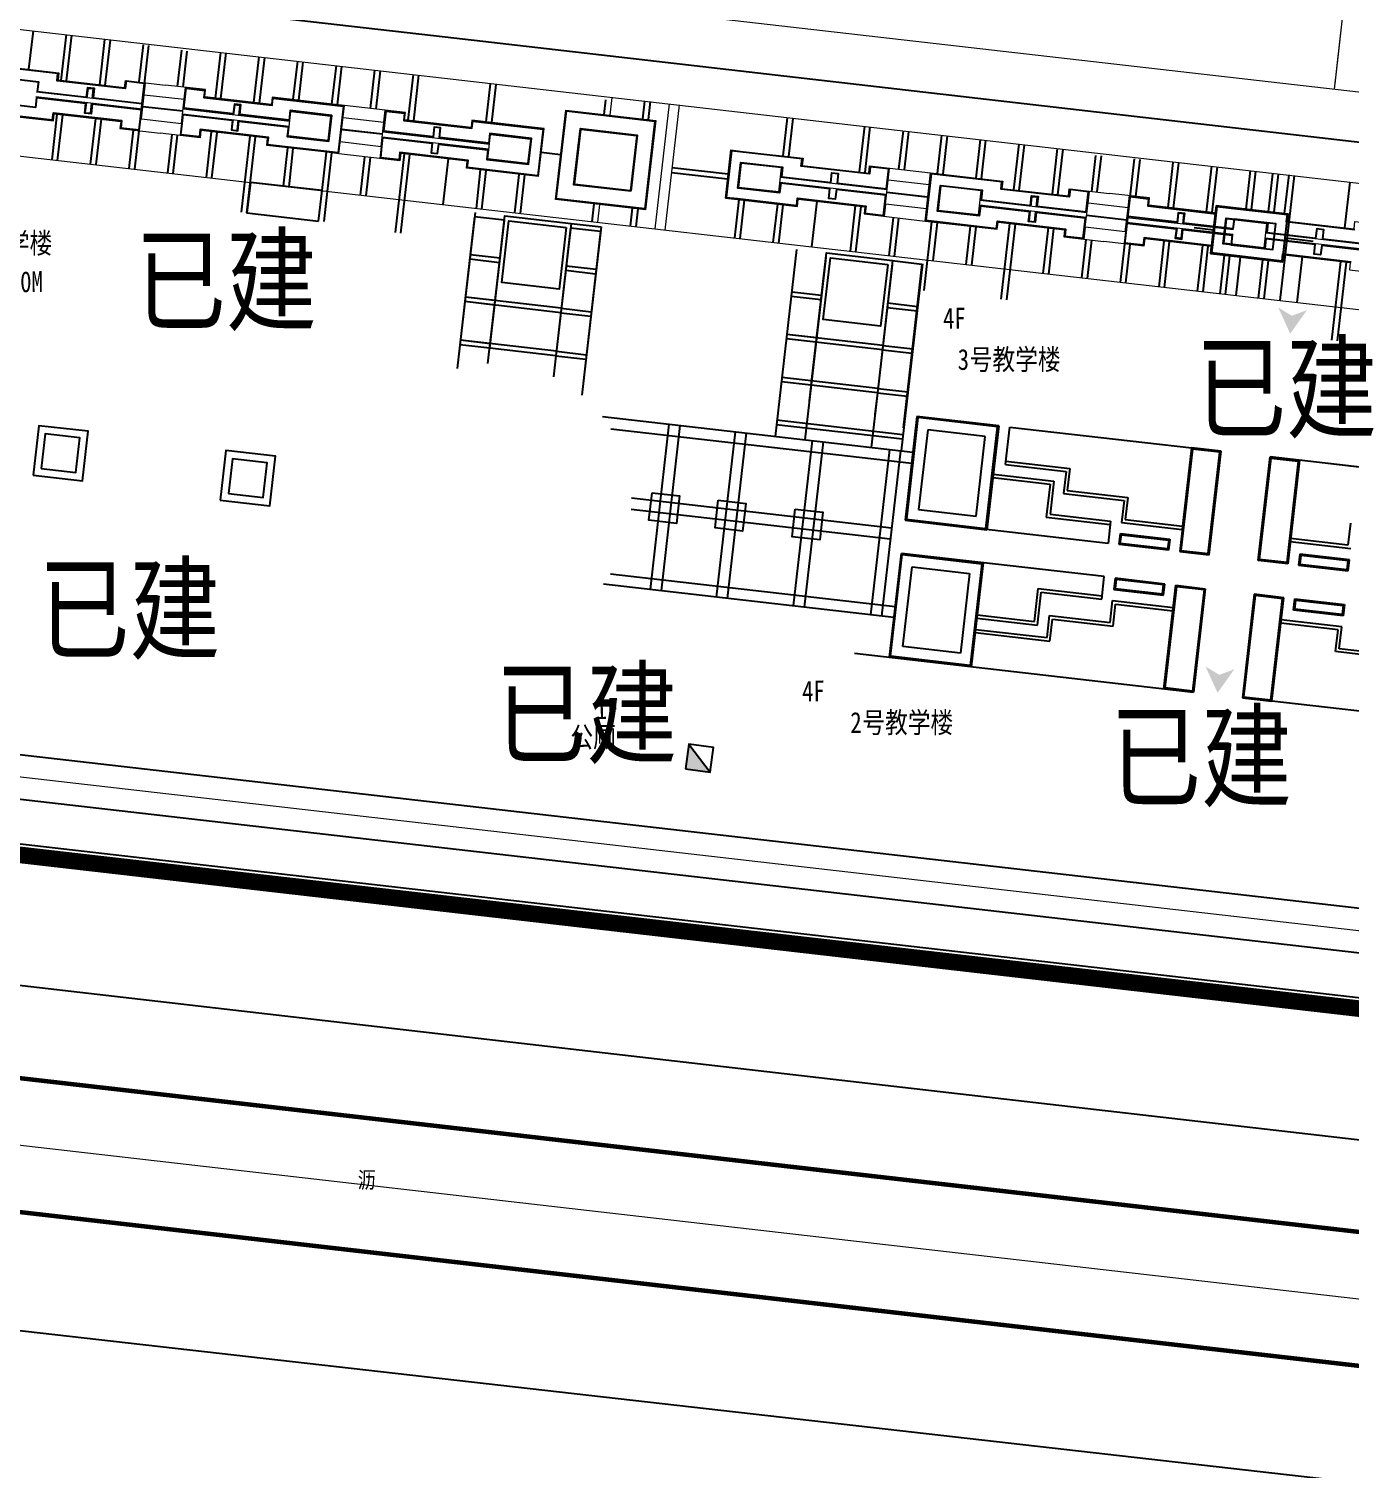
# Model space of a CAD drawing. Extents: x 34159 to 76259, y 14444 to 30378.
# Drawn here: x 35154.5 to 35273.6, y 14933.2 to 15063.1 of the extents above; entities that cross this region are included whole.
import ezdxf
from ezdxf.enums import TextEntityAlignment as Align

# ---------------------------------------------------------------- set-up
doc = ezdxf.new("R2010")
doc.units = 0
doc.header["$LTSCALE"] = 1000
doc.header["$MEASUREMENT"] = 0
for name, pattern in [('ACAD_ISO05W100', [34, 24, -3, 0.5, -3, 0.5, -3]), ('DASHDOT2', [0.5, 0.25, -0.125, 0, -0.125]), ('DIVIDE', [1.25, 0.5, -0.25, 0, -0.25, 0, -0.25]), ('X5', [3, 2, -1])]:
    doc.linetypes.add(name, pattern=pattern)
for name, color, linetype in [('2222', 7, 'Continuous'), ('DLSS', 8, 'Continuous'), ('LVTRY', 193, 'Continuous'), ('PUB_DIM', 3, 'Continuous'), ('PUB_TEXT', 7, 'Continuous'), ('qj-铺地', 35, 'Continuous'), ('小品', 1, 'Continuous'), ('水', 165, 'Continuous'), ('用地红线', 1, 'DIVIDE'), ('看线', 92, 'Continuous'), ('绿化', 3, 'Continuous'), ('车行道', 5, 'Continuous'), ('道路', 8, 'Continuous'), ('铺地', 25, 'Continuous')]:
    doc.layers.add(name, color=color, linetype=linetype)
for name, color, linetype, lineweight in [('pudi', 7, 'Continuous', 9), ('景观', 4, 'Continuous', 13), ('道路红线', 1, 'Continuous', 0)]:
    doc.layers.add(name, color=color, linetype=linetype, lineweight=lineweight)
doc.styles.add('HT', font='simhei.ttf', dxfattribs={"width": 0.8})
doc.styles.add('HZ', font='', dxfattribs={"width": 0.8})
doc.styles.get('HZ').set_extended_font_data('SimSun')

msp = doc.modelspace()

# ---------------------------------------------------------------- hatches: boundary and pattern name
at = {"layer": 'PUB_DIM'}
for points in [[(35268.35, 15037.23), (35267.12, 15037.97), (35268.2, 15035.61), (35269.7, 15037.73)], [(35261.81, 15004.86), (35260.57, 15005.6), (35261.65, 15003.24), (35263.16, 15005.36)]]:
    msp.add_hatch(color=256, dxfattribs=at).paths.add_polyline_path(points)
at = {"layer": '看线'}
msp.add_hatch(color=256, dxfattribs=at).paths.add_polyline_path([(35213.67, 14996.39), (35215.9, 14996.09), (35213.97, 14998.62)])

# ---------------------------------------------------------------- linework, layer by layer
at = {"layer": '2222', "color": 6, "ltscale": 10}
for p, q in [((35194.7, 15046.54), (35193.09, 15032.48)), ((35194.66, 15046.15), (35193.09, 15032.48)), ((35194.66, 15046.15), (35193.09, 15032.48)), ((35197.35, 15045.84), (35194.66, 15046.15)), ((35197.35, 15045.84), (35194.66, 15046.15)), ((35197.35, 15045.84), (35194.66, 15046.15)), ((35195.87, 15032.92), (35197.35, 15045.84)), ((35195.87, 15032.92), (35197.35, 15045.84)), ((35203.32, 15045.15), (35206.01, 15044.84)), ((35206.06, 15045.24), (35204.32, 15030.08)), ((35206.01, 15044.84), (35204.32, 15030.08)), ((35206.01, 15044.84), (35204.32, 15030.08)), ((35196.92, 15042.01), (35194.22, 15042.32)), ((35196.92, 15042.01), (35194.22, 15042.32)), ((35196.92, 15042.01), (35194.22, 15042.32)), ((35196.96, 15042.41), (35194.27, 15042.72)), ((35196.96, 15042.41), (35194.27, 15042.72)), ((35196.96, 15042.41), (35194.27, 15042.72)), ((35223.7, 15043.2), (35221.76, 15026.35)), ((35224.46, 15026.05), (35226.35, 15042.49)), ((35224.86, 15029.57), (35226.35, 15042.49)), ((35232.31, 15042.2), (35235, 15041.89)), ((35202.88, 15041.33), (35205.57, 15041.02)), ((35202.88, 15041.33), (35205.57, 15041.02)), ((35202.88, 15041.33), (35205.57, 15041.02)), ((35202.92, 15041.73), (35205.62, 15041.42)), ((35202.92, 15041.73), (35205.62, 15041.42)), ((35202.92, 15041.73), (35205.62, 15041.42)), ((35235.05, 15041.9), (35233.11, 15025.05)), ((35235, 15041.89), (35233.31, 15027.13)), ((35235, 15041.89), (35233.31, 15027.13)), ((35196.48, 15038.19), (35193.78, 15038.5)), ((35196.48, 15038.19), (35193.78, 15038.5)), ((35202.44, 15037.5), (35193.78, 15038.5)), ((35196.52, 15038.59), (35193.83, 15038.9)), ((35196.52, 15038.59), (35193.83, 15038.9)), ((35202.48, 15037.9), (35193.83, 15038.9)), ((35225.91, 15038.67), (35223.21, 15038.98)), ((35225.91, 15038.67), (35223.21, 15038.98)), ((35225.91, 15038.67), (35223.21, 15038.98)), ((35225.95, 15039.06), (35223.26, 15039.37)), ((35225.95, 15039.06), (35223.26, 15039.37)), ((35225.95, 15039.06), (35223.26, 15039.37)), ((35231.91, 15038.38), (35234.61, 15038.07)), ((35231.91, 15038.38), (35234.61, 15038.07)), ((35231.91, 15038.38), (35234.61, 15038.07)), ((35202.44, 15037.5), (35205.13, 15037.19)), ((35202.44, 15037.5), (35205.13, 15037.19)), ((35202.44, 15037.5), (35205.13, 15037.19)), ((35202.48, 15037.9), (35205.18, 15037.59)), ((35202.48, 15037.9), (35205.18, 15037.59)), ((35202.48, 15037.9), (35205.18, 15037.59)), ((35231.87, 15037.98), (35234.56, 15037.67)), ((35231.87, 15037.98), (35234.56, 15037.67)), ((35231.87, 15037.98), (35234.56, 15037.67)), ((35225.51, 15035.24), (35222.82, 15035.55)), ((35225.51, 15035.24), (35222.82, 15035.55)), ((35231.47, 15034.56), (35222.82, 15035.55)), ((35196.03, 15034.31), (35193.34, 15034.62)), ((35196.03, 15034.31), (35193.34, 15034.62)), ((35196.03, 15034.31), (35193.34, 15034.62)), ((35196.08, 15034.71), (35193.38, 15035.02)), ((35196.08, 15034.71), (35193.38, 15035.02)), ((35202.04, 15034.03), (35193.38, 15035.02)), ((35225.47, 15034.84), (35222.77, 15035.15)), ((35225.47, 15034.84), (35222.77, 15035.15)), ((35231.43, 15034.16), (35222.77, 15035.15)), ((35231.47, 15034.56), (35234.17, 15034.25)), ((35201.99, 15033.63), (35201.77, 15031.71)), ((35201.99, 15033.63), (35201.77, 15031.71)), ((35201.99, 15033.63), (35204.69, 15033.32)), ((35201.99, 15033.63), (35204.69, 15033.32)), ((35201.99, 15033.63), (35204.69, 15033.32)), ((35202.04, 15034.03), (35204.73, 15033.72)), ((35202.04, 15034.03), (35204.73, 15033.72)), ((35202.04, 15034.03), (35204.73, 15033.72)), ((35231.43, 15034.16), (35234.12, 15033.85)), ((35231.03, 15030.68), (35222.37, 15031.67)), ((35225.02, 15030.97), (35222.33, 15031.28)), ((35231.03, 15030.68), (35233.72, 15030.37)), ((35231.03, 15030.68), (35233.72, 15030.37)), ((35231.03, 15030.68), (35233.72, 15030.37)), ((35230.98, 15030.28), (35230.42, 15025.36)), ((35230.98, 15030.28), (35230.76, 15028.36)), ((35230.98, 15030.28), (35233.68, 15029.97)), ((35230.98, 15030.28), (35233.68, 15029.97)), ((35230.98, 15030.28), (35233.68, 15029.97)), ((35233.28, 15026.5), (35221.88, 15027.81)), ((35233.23, 15026.1), (35221.84, 15027.41))]:
    msp.add_line(p, q, dxfattribs=at)
at = {"layer": '2222', "color": 4, "ltscale": 10}
for p, q in [((35203.32, 15045.15), (35206.01, 15044.84)), ((35203.32, 15045.15), (35206.01, 15044.84)), ((35232.31, 15042.2), (35235, 15041.89)), ((35232.31, 15042.2), (35235, 15041.89))]:
    msp.add_line(p, q, dxfattribs=at)
at = {"layer": '2222'}
msp.add_line((35203.36, 15045.55), (35206.06, 15045.24), dxfattribs=at)
at = {"layer": '2222', "color": 6, "ltscale": 10}
for points in [[(35203.36, 15045.55), (35201.99, 15033.63), (35196.03, 15034.31), (35197.4, 15046.24)], [(35232.35, 15042.2), (35230.98, 15030.28), (35225.02, 15030.97), (35226.39, 15042.89)]]:
    msp.add_lwpolyline(points, close=True, dxfattribs=at)
for points in [[(35203.32, 15045.15), (35201.99, 15033.63), (35196.03, 15034.31), (35197.35, 15045.84)], [(35232.31, 15041.81), (35230.98, 15030.28), (35225.02, 15030.97), (35226.35, 15042.49)]]:
    msp.add_lwpolyline(points, dxfattribs=at)
at = {"layer": '2222', "color": 42, "ltscale": 10}
for points in [[(35202.92, 15045.2), (35202.28, 15039.64), (35197.11, 15040.23), (35197.75, 15045.79)], [(35231.91, 15041.85), (35231.27, 15036.29), (35226.1, 15036.88), (35226.74, 15042.45)]]:
    msp.add_lwpolyline(points, close=True, dxfattribs=at)
at = {"layer": '2222', "flags": 128}
for points in [[(35210.67, 15021.28), (35213.15, 15020.99), (35212.86, 15018.51), (35210.38, 15018.79)], [(35216.63, 15020.59), (35219.11, 15020.31), (35218.83, 15017.82), (35216.34, 15018.11)], [(35223.58, 15019.79), (35226.07, 15019.51), (35225.78, 15017.03), (35223.3, 15017.31)]]:
    msp.add_lwpolyline(points, close=True, dxfattribs=at)
at = {"layer": 'DLSS', "color": 8, "linetype": 'Continuous', "const_width": 0.4, "flags": 128}
for points in [[(34731.67, 15004.88), (35231.67, 14947.47)], [(35109.25, 14973.6), (35231.67, 14959.54)], [(35231.67, 14959.54), (35378.81, 14942.65)], [(35231.67, 14947.47), (35378.81, 14930.57)]]:
    msp.add_lwpolyline(points, dxfattribs=at)
at = {"layer": 'DLSS', "linetype": 'Continuous', "const_width": 0.4, "flags": 128}
for points in [[(34731.67, 15004.88), (35231.67, 14947.47)], [(35109.25, 14973.6), (35231.67, 14959.54)], [(35231.67, 14959.54), (35378.81, 14942.65)], [(35231.67, 14947.47), (35378.81, 14930.57)], [(35231.67, 14947.47), (35378.81, 14930.57)]]:
    msp.add_lwpolyline(points, dxfattribs=at)
at = {"layer": 'DLSS', "color": 8, "linetype": 'X5', "flags": 128}
for points in [[(35231.67, 14967.84), (35132.74, 14979.27)], [(35333.82, 14956.05), (35231.67, 14967.84)], [(35065.08, 14955.82), (35231.67, 14936.88)], [(35231.67, 14936.88), (35378.81, 14920.16)]]:
    msp.add_lwpolyline(points, dxfattribs=at)
at = {"layer": 'LVTRY'}
for p, q in [((35242.54, 15023.82), (35248, 15023.2)), ((35242.57, 15024.12), (35248.33, 15023.46)), ((35241.39, 15022.65), (35246.56, 15022.05)), ((35241.43, 15022.95), (35246.89, 15022.32)), ((35248, 15023.2), (35247.77, 15021.21)), ((35248.33, 15023.46), (35248.1, 15021.47)), ((35246.56, 15022.05), (35246.21, 15019.07)), ((35246.89, 15022.32), (35246.55, 15019.34)), ((35247.77, 15021.21), (35253.23, 15020.58)), ((35248.1, 15021.47), (35253.56, 15020.85)), ((35253.23, 15020.58), (35253, 15018.6)), ((35253.56, 15020.85), (35253.33, 15018.86)), ((35246.21, 15019.07), (35251.97, 15018.41)), ((35246.55, 15019.34), (35252.01, 15018.71)), ((35253.33, 15018.86), (35258.5, 15018.27)), ((35253, 15018.6), (35258.46, 15017.97)), ((35258.5, 15018.27), (35258.46, 15017.97)), ((35273.62, 15018.54), (35273.39, 15016.56)), ((35268.23, 15017.15), (35268.2, 15016.85)), ((35273.66, 15016.23), (35268.2, 15016.85)), ((35273.39, 15016.56), (35268.23, 15017.15)), ((35245.13, 15009.66), (35245.48, 15012.64)), ((35245.4, 15009.33), (35245.74, 15012.31)), ((35245.48, 15012.64), (35251.24, 15011.98)), ((35245.74, 15012.31), (35251.2, 15011.68)), ((35251.97, 15009.58), (35252.19, 15011.57)), ((35252.19, 15011.57), (35257.66, 15010.94)), ((35252.23, 15009.25), (35252.46, 15011.24)), ((35252.46, 15011.24), (35257.62, 15010.64)), ((35257.62, 15010.64), (35257.66, 15010.94)), ((35239.94, 15009.96), (35245.4, 15009.33)), ((35239.97, 15010.26), (35245.13, 15009.66)), ((35246.28, 15008.22), (35246.5, 15010.21)), ((35246.5, 15010.21), (35251.97, 15009.58)), ((35246.54, 15007.89), (35246.77, 15009.88)), ((35246.77, 15009.88), (35252.23, 15009.25)), ((35267.36, 15009.53), (35267.39, 15009.83)), ((35272.52, 15008.93), (35267.36, 15009.53)), ((35272.85, 15009.2), (35267.39, 15009.83)), ((35239.79, 15008.67), (35246.54, 15007.89)), ((35239.82, 15008.96), (35246.28, 15008.22)), ((35272.29, 15006.95), (35272.52, 15008.93)), ((35272.62, 15007.21), (35272.85, 15009.2)), ((35277.75, 15006.32), (35272.29, 15006.95)), ((35278.09, 15006.58), (35272.62, 15007.21))]:
    msp.add_line(p, q, dxfattribs=at)
at = {"layer": 'pudi'}
for p, q in [((35242.92, 15027.2), (35242.57, 15024.12)), ((35259.31, 15025.31), (35242.92, 15027.2)), ((35258.5, 15018.27), (35259.31, 15025.31)), ((35242.57, 15024.12), (35248.33, 15023.46)), ((35268.23, 15017.15), (35269.04, 15024.2)), ((35269.04, 15024.2), (35285.42, 15022.32)), ((35248.33, 15023.46), (35248.1, 15021.47)), ((35248.1, 15021.47), (35253.56, 15020.85)), ((35253.56, 15020.85), (35253.33, 15018.86)), ((35253.33, 15018.86), (35258.5, 15018.27)), ((35273.62, 15018.54), (35273.39, 15016.56)), ((35273.39, 15016.56), (35268.23, 15017.15)), ((35252.46, 15011.24), (35252.23, 15009.25)), ((35257.62, 15010.64), (35252.46, 15011.24)), ((35246.77, 15009.88), (35246.54, 15007.89)), ((35252.23, 15009.25), (35246.77, 15009.88)), ((35256.81, 15003.6), (35257.62, 15010.64)), ((35266.55, 15002.48), (35267.36, 15009.53)), ((35267.36, 15009.53), (35272.52, 15008.93)), ((35239.79, 15008.67), (35239.43, 15005.59)), ((35246.54, 15007.89), (35239.79, 15008.67)), ((35272.52, 15008.93), (35272.29, 15006.95)), ((35272.29, 15006.95), (35277.75, 15006.32)), ((35239.43, 15005.59), (35256.81, 15003.6)), ((35283.93, 15000.49), (35266.55, 15002.48))]:
    msp.add_line(p, q, dxfattribs=at)
at = {"layer": 'qj-铺地'}
for p, q in [((35234.55, 15028.16), (35233.48, 15018.79)), ((35241.93, 15027.31), (35234.55, 15028.16)), ((35240.85, 15017.94), (35241.93, 15027.31)), ((35242.54, 15023.82), (35242.92, 15027.2)), ((35242.92, 15027.2), (35261.96, 15025.01)), ((35259.31, 15025.31), (35258.24, 15015.98)), ((35261.96, 15025.01), (35259.31, 15025.31)), ((35260.89, 15015.68), (35261.96, 15025.01)), ((35265.31, 15015.17), (35266.38, 15024.5)), ((35266.38, 15024.5), (35269.04, 15024.2)), ((35285.42, 15022.32), (35266.38, 15024.5)), ((35269.04, 15024.2), (35267.97, 15014.87)), ((35251.78, 15016.69), (35233.48, 15018.79)), ((35233.48, 15018.79), (35240.85, 15017.94)), ((35252.01, 15018.71), (35251.78, 15016.69)), ((35252.77, 15016.61), (35252.89, 15017.6)), ((35252.89, 15017.6), (35257.36, 15017.09)), ((35257.24, 15016.1), (35252.77, 15016.61)), ((35257.36, 15017.09), (35257.24, 15016.1)), ((35232.06, 15006.44), (35233.14, 15015.81)), ((35251.43, 15013.71), (35233.14, 15015.81)), ((35233.14, 15015.81), (35240.51, 15014.96)), ((35240.51, 15014.96), (35239.43, 15005.59)), ((35258.24, 15015.98), (35260.89, 15015.68)), ((35267.97, 15014.87), (35265.31, 15015.17)), ((35269.08, 15015.74), (35268.96, 15014.75)), ((35268.96, 15014.75), (35273.43, 15014.24)), ((35273.54, 15015.23), (35269.08, 15015.74)), ((35273.43, 15014.24), (35273.54, 15015.23)), ((35251.2, 15011.68), (35251.43, 15013.71)), ((35252.42, 15013.56), (35252.31, 15012.56)), ((35256.89, 15013.04), (35252.42, 15013.56)), ((35252.31, 15012.56), (35256.78, 15012.05)), ((35256.78, 15012.05), (35256.89, 15013.04)), ((35256.81, 15003.6), (35257.88, 15012.93)), ((35257.88, 15012.93), (35260.54, 15012.62)), ((35260.54, 15012.62), (35259.47, 15003.29)), ((35264.96, 15012.12), (35263.89, 15002.78)), ((35267.62, 15011.81), (35264.96, 15012.12)), ((35266.55, 15002.48), (35267.62, 15011.81)), ((35268.5, 15010.7), (35268.61, 15011.7)), ((35268.61, 15011.7), (35273.08, 15011.19)), ((35273.08, 15011.19), (35272.97, 15010.19)), ((35272.97, 15010.19), (35268.5, 15010.7)), ((35228.92, 15006.8), (35259.47, 15003.29)), ((35239.43, 15005.59), (35232.06, 15006.44)), ((35259.47, 15003.29), (35256.81, 15003.6)), ((35263.89, 15002.78), (35266.55, 15002.48)), ((35294.44, 14999.28), (35263.89, 15002.78))]:
    msp.add_line(p, q, dxfattribs=at)
at = {"layer": '小品'}
for points in [[(35154.85, 15022.85), (35159.32, 15022.34), (35159.83, 15026.81), (35155.36, 15027.32)], [(35155.59, 15023.45), (35158.72, 15023.09), (35159.08, 15026.22), (35155.95, 15026.57)], [(35171.72, 15020.61), (35176.2, 15020.1), (35176.71, 15024.57), (35172.24, 15025.08)], [(35172.47, 15021.2), (35175.6, 15020.84), (35175.96, 15023.97), (35172.83, 15024.33)]]:
    msp.add_lwpolyline(points, close=True, dxfattribs=at)
at = {"layer": '景观'}
for p, q in [((35126.68, 15066.15), (35395.2, 15035.32)), ((35159.74, 15056.86), (35159.84, 15057.73)), ((35159.84, 15057.73), (35160.27, 15057.68)), ((35160.17, 15056.82), (35160.27, 15057.68)), ((35164.87, 15057.16), (35164.99, 15058.24)), ((35168.48, 15056.74), (35168.61, 15057.82)), ((35164.72, 15055.85), (35155.1, 15056.96)), ((35164.77, 15056.29), (35155.15, 15057.39)), ((35159.59, 15055.56), (35159.69, 15056.43)), ((35160.03, 15055.51), (35160.12, 15056.38)), ((35164.62, 15054.99), (35164.87, 15057.16)), ((35164.62, 15054.99), (35164.87, 15057.16)), ((35164.87, 15057.16), (35168.48, 15056.74)), ((35168.23, 15054.57), (35168.48, 15056.74)), ((35207.04, 15056.92), (35206.85, 15055.31)), ((35212.21, 15056.33), (35210.92, 15045.06)), ((35124.54, 15054.98), (35401.15, 15023.22)), ((35159.59, 15055.56), (35160.03, 15055.51)), ((35164.62, 15054.99), (35168.23, 15054.57)), ((35168.33, 15055.44), (35177.95, 15054.33)), ((35168.38, 15055.87), (35178, 15054.77)), ((35172.97, 15055.35), (35173.07, 15056.21)), ((35173.51, 15056.16), (35173.07, 15056.21)), ((35173.41, 15055.3), (35173.51, 15056.16)), ((35177.86, 15053.46), (35178.1, 15055.63)), ((35178.1, 15055.64), (35181.71, 15055.22)), ((35181.46, 15053.05), (35181.71, 15055.22)), ((35182.42, 15051.84), (35182.92, 15056.18)), ((35182.8, 15055.1), (35186.49, 15054.67)), ((35186.49, 15054.67), (35186.61, 15055.76)), ((35213.11, 15056.23), (35211.81, 15044.96)), ((35168.23, 15054.57), (35168.11, 15053.49)), ((35172.82, 15054.04), (35172.92, 15054.91)), ((35173.26, 15053.99), (35173.36, 15054.86)), ((35186.24, 15052.5), (35186.49, 15054.67)), ((35186.39, 15053.8), (35196.01, 15052.7)), ((35200.43, 15049.77), (35200.93, 15054.11)), ((35177.85, 15053.47), (35181.46, 15053.05)), ((35182.55, 15052.93), (35186.24, 15052.5)), ((35186.24, 15052.5), (35186.11, 15051.42)), ((35186.34, 15053.37), (35195.96, 15052.27)), ((35195.86, 15051.39), (35196.11, 15053.56)), ((35196.1, 15053.57), (35199.72, 15053.15)), ((35199.47, 15050.98), (35199.72, 15053.15)), ((35195.86, 15051.4), (35199.47, 15050.98)), ((35217.27, 15047.84), (35217.77, 15052.18)), ((35218.48, 15048.8), (35218.73, 15050.97)), ((35222.34, 15050.56), (35218.73, 15050.97)), ((35222.09, 15048.38), (35222.34, 15050.55)), ((35231.96, 15049.45), (35232.08, 15050.54)), ((35235.28, 15045.77), (35235.78, 15050.11)), ((35222.09, 15048.39), (35218.48, 15048.8)), ((35231.81, 15048.15), (35222.19, 15049.25)), ((35231.86, 15048.58), (35222.24, 15049.69)), ((35231.71, 15047.28), (35231.96, 15049.45)), ((35235.65, 15049.03), (35231.96, 15049.45)), ((35236.49, 15046.73), (35236.74, 15048.9)), ((35240.35, 15048.49), (35236.74, 15048.9)), ((35240.09, 15046.32), (35240.34, 15048.49)), ((35249.97, 15047.39), (35250.09, 15048.47)), ((35205.93, 15047.27), (35205.74, 15045.66)), ((35231.71, 15047.28), (35231.59, 15046.2)), ((35235.4, 15046.86), (35231.71, 15047.28)), ((35249.82, 15046.08), (35240.2, 15047.19)), ((35249.87, 15046.52), (35240.25, 15047.62)), ((35244.84, 15047.09), (35244.94, 15047.96)), ((35244.94, 15047.96), (35245.38, 15047.91)), ((35245.28, 15047.04), (35245.38, 15047.91)), ((35249.72, 15045.22), (35249.97, 15047.39)), ((35253.58, 15046.97), (35249.97, 15047.39)), ((35253.58, 15046.97), (35253.71, 15048.06)), ((35240.1, 15046.32), (35236.49, 15046.73)), ((35244.69, 15045.79), (35244.79, 15046.66)), ((35245.13, 15045.74), (35245.23, 15046.61)), ((35253.33, 15044.8), (35253.58, 15046.97)), ((35253.33, 15044.8), (35253.58, 15046.97)), ((35253.48, 15046.1), (35263.1, 15045)), ((35258.07, 15045.58), (35258.17, 15046.44)), ((35258.61, 15046.39), (35258.17, 15046.44)), ((35258.51, 15045.53), (35258.61, 15046.39)), ((35261.02, 15042.82), (35261.52, 15047.16)), ((35262.23, 15043.78), (35262.48, 15045.95)), ((35266.1, 15045.53), (35262.48, 15045.95)), ((35267.53, 15042.07), (35268.02, 15046.41)), ((35249.72, 15045.22), (35249.59, 15044.13)), ((35253.33, 15044.8), (35249.72, 15045.22)), ((35253.43, 15045.67), (35263.05, 15044.57)), ((35257.93, 15044.27), (35258.03, 15045.14)), ((35258.36, 15044.23), (35258.46, 15045.09)), ((35265.84, 15043.36), (35266.09, 15045.53)), ((35275.61, 15043.56), (35266, 15044.66)), ((35258.36, 15044.23), (35257.93, 15044.27)), ((35265.85, 15043.36), (35262.23, 15043.78)), ((35275.56, 15043.13), (35265.95, 15044.23))]:
    msp.add_line(p, q, dxfattribs=at)
for points in [[(35150.67, 15059.88), (35151.76, 15059.76), (35157.18, 15059.14), (35157.11, 15058.49), (35163.11, 15057.8), (35163.18, 15058.45), (35166.8, 15058.03)], [(35182.92, 15056.18), (35181.84, 15056.31), (35176.41, 15056.93), (35176.34, 15056.28), (35170.34, 15056.97), (35170.41, 15057.62), (35166.8, 15058.03)], [(35150.18, 15055.54), (35151.27, 15055.41), (35156.69, 15054.79), (35156.77, 15055.44), (35162.77, 15054.75), (35162.69, 15054.1), (35166.31, 15053.69)], [(35200.93, 15054.11), (35199.84, 15054.24), (35194.42, 15054.86), (35194.35, 15054.21), (35188.35, 15054.9), (35188.42, 15055.55), (35182.92, 15056.18)], [(35182.42, 15051.84), (35181.34, 15051.97), (35175.92, 15052.59), (35175.99, 15053.24), (35169.99, 15053.93), (35169.91, 15053.28), (35166.3, 15053.69)], [(35200.43, 15049.77), (35199.35, 15049.9), (35193.92, 15050.52), (35194, 15051.17), (35188, 15051.86), (35187.92, 15051.21), (35182.42, 15051.84)], [(35217.77, 15052.18), (35218.85, 15052.05), (35224.28, 15051.43), (35224.2, 15050.78), (35230.2, 15050.09), (35230.28, 15050.74), (35235.78, 15050.11)], [(35235.78, 15050.11), (35236.86, 15049.99), (35242.28, 15049.37), (35242.21, 15048.71), (35248.21, 15048.03), (35248.28, 15048.68), (35251.9, 15048.26)], [(35217.27, 15047.84), (35218.36, 15047.72), (35223.78, 15047.09), (35223.85, 15047.74), (35229.85, 15047.06), (35229.78, 15046.41), (35235.28, 15045.77)], [(35268.02, 15046.41), (35266.94, 15046.54), (35261.52, 15047.16), (35261.44, 15046.51), (35255.44, 15047.2), (35255.52, 15047.85), (35251.9, 15048.26)], [(35261.52, 15047.16), (35262.61, 15047.03), (35268.03, 15046.41), (35267.95, 15045.76), (35273.96, 15045.07), (35274.03, 15045.72), (35279.53, 15045.09)], [(35235.28, 15045.77), (35236.36, 15045.65), (35241.79, 15045.03), (35241.86, 15045.68), (35247.86, 15044.99), (35247.79, 15044.34), (35251.4, 15043.92)], [(35267.52, 15042.07), (35266.43, 15042.19), (35261.01, 15042.82), (35261.08, 15043.47), (35255.08, 15044.16), (35255.01, 15043.51), (35251.39, 15043.92)], [(35261.02, 15042.82), (35262.11, 15042.69), (35267.53, 15042.07), (35267.61, 15042.72), (35273.61, 15042.03), (35273.53, 15041.38), (35279.03, 15040.75)]]:
    msp.add_lwpolyline(points, dxfattribs=at)
for points in [[(35210.07, 15046.79), (35201.95, 15047.72), (35202.88, 15055.77), (35210.99, 15054.84)], [(35208.69, 15048.53), (35203.69, 15049.1), (35204.26, 15054.03), (35209.25, 15053.46)]]:
    msp.add_lwpolyline(points, close=True, dxfattribs=at)
at = {"layer": '水'}
for points in [[(35151.57, 15058.76), (35155.33, 15058.32), (35155.23, 15057.46), (35159.68, 15056.95), (35159.78, 15057.81), (35160.36, 15057.75), (35160.26, 15056.88), (35164.7, 15056.37), (35164.79, 15057.16), (35164.91, 15058.18), (35163.25, 15058.37), (35163.17, 15057.72), (35157.03, 15058.42), (35157.1, 15059.07), (35150.74, 15059.8)], [(35151.27, 15055.49), (35156.62, 15054.88), (35156.69, 15055.53), (35162.84, 15054.82), (35162.76, 15054.17), (35164.43, 15053.98), (35164.54, 15054.99), (35164.64, 15055.79), (35160.19, 15056.3), (35160.09, 15055.43), (35159.51, 15055.5), (35159.61, 15056.37), (35155.16, 15056.88), (35155.06, 15056.01), (35151.3, 15056.44)], [(35274.02, 15044.99), (35267.87, 15045.69), (35267.95, 15046.35), (35261.59, 15047.08), (35261.1, 15042.88), (35262.12, 15042.77), (35267.47, 15042.15), (35267.54, 15042.8), (35273.69, 15042.1)], [(35275.48, 15043.06), (35271.04, 15043.57), (35270.94, 15042.71), (35270.36, 15042.77), (35270.46, 15043.64), (35266.01, 15044.15), (35265.91, 15043.28), (35262.15, 15043.71), (35262.42, 15046.03), (35266.18, 15045.6), (35266.08, 15044.73), (35270.52, 15044.22), (35270.62, 15045.09), (35271.2, 15045.02), (35271.1, 15044.15), (35275.55, 15043.64)]]:
    msp.add_lwpolyline(points, dxfattribs=at)
for points in [[(35182.36, 15051.92), (35181.35, 15052.04), (35176, 15052.65), (35176.07, 15053.3), (35169.93, 15054.01), (35169.85, 15053.36), (35168.19, 15053.55), (35168.3, 15054.56), (35168.4, 15055.36), (35172.84, 15054.85), (35172.74, 15053.98), (35173.32, 15053.91), (35173.42, 15054.78), (35177.87, 15054.27), (35177.77, 15053.4), (35181.53, 15052.97), (35181.79, 15055.28), (35178.03, 15055.72), (35177.93, 15054.85), (35173.49, 15055.36), (35173.59, 15056.23), (35173.01, 15056.29), (35172.91, 15055.43), (35168.46, 15055.94), (35168.55, 15056.73), (35168.67, 15057.74), (35170.33, 15057.55), (35170.26, 15056.9), (35176.4, 15056.2), (35176.48, 15056.85), (35182.84, 15056.12)], [(35200.37, 15049.85), (35199.35, 15049.97), (35194, 15050.59), (35194.08, 15051.24), (35187.93, 15051.94), (35187.86, 15051.29), (35186.2, 15051.48), (35186.31, 15052.49), (35186.4, 15053.29), (35190.85, 15052.78), (35190.75, 15051.91), (35191.33, 15051.85), (35191.43, 15052.71), (35195.87, 15052.2), (35195.77, 15051.33), (35199.53, 15050.9), (35199.8, 15053.22), (35196.04, 15053.65), (35195.94, 15052.78), (35191.49, 15053.29), (35191.59, 15054.16), (35191.02, 15054.23), (35190.92, 15053.36), (35186.47, 15053.87), (35186.56, 15054.66), (35186.68, 15055.68), (35188.34, 15055.48), (35188.27, 15054.83), (35194.41, 15054.13), (35194.49, 15054.78), (35200.85, 15054.05)], [(35210.01, 15046.87), (35202.03, 15047.78), (35202.94, 15055.69), (35210.91, 15054.78)], [(35208.75, 15048.45), (35203.62, 15049.04), (35204.2, 15054.11), (35209.33, 15053.52)], [(35217.35, 15047.9), (35218.36, 15047.79), (35223.71, 15047.17), (35223.79, 15047.83), (35229.93, 15047.12), (35229.86, 15046.47), (35231.52, 15046.28), (35231.64, 15047.29), (35231.73, 15048.09), (35227.28, 15048.6), (35227.18, 15047.73), (35226.61, 15047.8), (35226.7, 15048.66), (35222.26, 15049.17), (35222.16, 15048.31), (35218.4, 15048.74), (35218.66, 15051.05), (35222.42, 15050.62), (35222.32, 15049.75), (35226.77, 15049.24), (35226.87, 15050.11), (35227.45, 15050.04), (35227.35, 15049.17), (35231.8, 15048.66), (35231.89, 15049.46), (35232, 15050.47), (35230.34, 15050.66), (35230.27, 15050.01), (35224.12, 15050.72), (35224.2, 15051.37), (35217.83, 15052.1)], [(35235.36, 15045.84), (35236.37, 15045.72), (35241.72, 15045.11), (35241.8, 15045.76), (35247.94, 15045.05), (35247.87, 15044.4), (35249.53, 15044.21), (35249.65, 15045.22), (35249.74, 15046.02), (35245.29, 15046.53), (35245.19, 15045.66), (35244.61, 15045.73), (35244.71, 15046.6), (35240.27, 15047.11), (35240.17, 15046.24), (35236.41, 15046.67), (35236.67, 15048.98), (35240.43, 15048.55), (35240.33, 15047.69), (35244.78, 15047.18), (35244.88, 15048.04), (35245.46, 15047.98), (35245.36, 15047.11), (35249.8, 15046.6), (35249.9, 15047.39), (35250.01, 15048.41), (35248.35, 15048.6), (35248.27, 15047.95), (35242.13, 15048.65), (35242.2, 15049.3), (35235.84, 15050.03)], [(35267.46, 15042.16), (35266.45, 15042.27), (35261.1, 15042.89), (35261.17, 15043.54), (35255.03, 15044.24), (35254.95, 15043.59), (35253.29, 15043.78), (35253.41, 15044.79), (35253.5, 15045.59), (35257.94, 15045.08), (35257.84, 15044.21), (35258.42, 15044.14), (35258.52, 15045.01), (35262.97, 15044.5), (35262.87, 15043.63), (35266.63, 15043.2), (35266.9, 15045.52), (35263.14, 15045.95), (35263.04, 15045.08), (35258.59, 15045.59), (35258.69, 15046.46), (35258.11, 15046.52), (35258.01, 15045.66), (35253.56, 15046.17), (35253.66, 15046.96), (35253.77, 15047.97), (35255.43, 15047.78), (35255.36, 15047.13), (35261.51, 15046.43), (35261.58, 15047.08), (35267.94, 15046.35)]]:
    msp.add_lwpolyline(points, close=True, dxfattribs=at)
at = {"layer": '用地红线', "color": 1, "linetype": 'ACAD_ISO05W100', "ltscale": 0.4}
msp.add_line((34657.03, 15025.51), (35405.9, 14939.54), dxfattribs=at)
at = {"layer": '用地红线', "color": 1, "linetype": 'DIVIDE', "ltscale": 15, "const_width": 1.5}
msp.add_lwpolyline([(35444.29, 15328.19), (34930.83, 15432.78), (34712.23, 15477.4), (34673.66, 15043.73), (35397.9, 14960.59), (35443.44, 15321.1), (35444.29, 15328.19), (35444.29, 15328.19), (35444.29, 15328.19)], close=True, dxfattribs=at)
at = {"layer": '看线'}
msp.add_line((35213.97, 14998.62), (35215.9, 14996.09), dxfattribs=at)
msp.add_lwpolyline([(35213.67, 14996.39), (35215.9, 14996.09), (35216.2, 14998.32), (35213.97, 14998.62)], close=True, dxfattribs=at)
at = {"layer": '绿化'}
for p, q in [((35234.64, 15028.05), (35233.59, 15018.88)), ((35241.82, 15027.22), (35234.64, 15028.05)), ((35235.52, 15026.94), (35234.7, 15019.76)), ((35240.71, 15026.34), (35235.52, 15026.94)), ((35240.77, 15018.05), (35241.82, 15027.22)), ((35239.89, 15019.16), (35240.71, 15026.34)), ((35259.39, 15025.2), (35258.35, 15016.07)), ((35261.85, 15024.92), (35259.39, 15025.2)), ((35260.8, 15015.79), (35261.85, 15024.92)), ((35265.42, 15015.26), (35266.47, 15024.39)), ((35266.47, 15024.39), (35268.93, 15024.11)), ((35268.93, 15024.11), (35267.88, 15014.98)), ((35233.59, 15018.88), (35240.77, 15018.05)), ((35234.7, 15019.76), (35239.89, 15019.16)), ((35252.88, 15016.7), (35252.98, 15017.49)), ((35252.98, 15017.49), (35257.25, 15017)), ((35257.15, 15016.21), (35252.88, 15016.7)), ((35257.25, 15017), (35257.15, 15016.21)), ((35258.35, 15016.07), (35260.8, 15015.79)), ((35232.17, 15006.53), (35233.22, 15015.7)), ((35233.22, 15015.7), (35240.4, 15014.87)), ((35240.4, 15014.87), (35239.35, 15005.7)), ((35267.88, 15014.98), (35265.42, 15015.26)), ((35269.16, 15015.63), (35269.07, 15014.84)), ((35269.07, 15014.84), (35273.34, 15014.35)), ((35273.43, 15015.14), (35269.16, 15015.63)), ((35273.34, 15014.35), (35273.43, 15015.14)), ((35233.28, 15007.41), (35234.1, 15014.59)), ((35234.1, 15014.59), (35239.29, 15013.99)), ((35239.29, 15013.99), (35238.47, 15006.81)), ((35252.51, 15013.45), (35252.42, 15012.65)), ((35256.78, 15012.96), (35252.51, 15013.45)), ((35252.42, 15012.65), (35256.69, 15012.16)), ((35256.69, 15012.16), (35256.78, 15012.96)), ((35256.92, 15003.69), (35257.97, 15012.82)), ((35257.97, 15012.82), (35260.43, 15012.54)), ((35260.43, 15012.54), (35259.38, 15003.4)), ((35265.05, 15012.01), (35264, 15002.87)), ((35267.51, 15011.72), (35265.05, 15012.01)), ((35266.46, 15002.59), (35267.51, 15011.72)), ((35268.61, 15010.79), (35268.7, 15011.59)), ((35268.7, 15011.59), (35272.97, 15011.1)), ((35272.97, 15011.1), (35272.88, 15010.3)), ((35272.88, 15010.3), (35268.61, 15010.79)), ((35238.47, 15006.81), (35233.28, 15007.41)), ((35239.35, 15005.7), (35232.17, 15006.53)), ((35259.38, 15003.4), (35256.92, 15003.69)), ((35264, 15002.87), (35266.46, 15002.59))]:
    msp.add_line(p, q, dxfattribs=at)
at = {"layer": '车行道', "color": 5}
for p, q in [((35192.02, 15062.33), (35133.21, 15069.08)), ((35395.91, 15038.92), (35192.02, 15062.33)), ((35135.56, 14999.76), (35388.09, 14970.77)), ((35135.56, 14999.76), (35388.09, 14970.77))]:
    msp.add_line(p, q, dxfattribs=at)
for points in [[(34924.2, 15015.97), (35400.98, 14961.24)], [(35135.1, 14995.79), (35387.63, 14966.8)], [(35135.1, 14995.79), (35387.63, 14966.8)]]:
    msp.add_lwpolyline(points, dxfattribs=at)
at = {"layer": '道路'}
for p, q in [((35241.93, 15027.31), (35240.85, 15017.94)), ((35259.31, 15025.31), (35258.24, 15015.98)), ((35269.04, 15024.2), (35267.97, 15014.87)), ((35239.43, 15005.59), (35240.51, 15014.96)), ((35258.24, 15015.98), (35260.89, 15015.68)), ((35267.97, 15014.87), (35265.31, 15015.17)), ((35256.81, 15003.6), (35257.88, 15012.93)), ((35257.88, 15012.93), (35260.54, 15012.62)), ((35267.62, 15011.81), (35264.96, 15012.12)), ((35266.55, 15002.48), (35267.62, 15011.81))]:
    msp.add_line(p, q, dxfattribs=at)
at = {"layer": '道路红线', "linetype": 'DASHDOT2', "ltscale": 25}
for p, q in [((35296.12, 15266.38), (35272.15, 15057.66)), ((35294.63, 15253.46), (35272.21, 15058.15)), ((35120.8, 15075.03), (35431.11, 15039.41)), ((34611.03, 15024.76), (35561.89, 14915.59)), ((35131.4, 14998.23), (35396.8, 14967.76)), ((35134.46, 14997.87), (35387.86, 14968.78))]:
    msp.add_line(p, q, dxfattribs=at)
at = {"layer": '铺地'}
for p, q in [((35154.48, 15059.45), (35154.88, 15062.91)), ((35157.39, 15058.45), (35157.86, 15062.57)), ((35157.88, 15058.4), (35158.36, 15062.51)), ((35160.86, 15058.05), (35161.33, 15062.13)), ((35161.36, 15058), (35161.83, 15062.07)), ((35164.02, 15050.45), (35165.3, 15061.58)), ((35164.42, 15058.31), (35164.8, 15061.65)), ((35167.89, 15057.9), (35168.27, 15061.16)), ((35168.39, 15057.85), (35168.76, 15061.09)), ((35171.3, 15056.86), (35171.77, 15060.97)), ((35171.79, 15056.8), (35172.27, 15060.92)), ((35174.77, 15056.46), (35175.25, 15060.57)), ((35175.27, 15056.4), (35175.74, 15060.52)), ((35178.32, 15056.71), (35178.72, 15060.18)), ((35178.82, 15056.65), (35179.22, 15060.12)), ((35181.8, 15056.31), (35182.2, 15059.78)), ((35182.3, 15056.25), (35182.7, 15059.72)), ((35185.28, 15055.91), (35185.68, 15059.38)), ((35185.78, 15055.85), (35186.17, 15059.32)), ((35188.68, 15054.86), (35189.15, 15058.98)), ((35189.18, 15054.8), (35189.65, 15058.92)), ((35195.71, 15054.71), (35196.1, 15058.14)), ((35196.21, 15054.65), (35196.6, 15058.07)), ((35206.36, 15055.37), (35206.51, 15056.68)), ((35209.83, 15054.97), (35210.02, 15056.58)), ((35210.33, 15054.92), (35210.51, 15056.53)), ((35156.57, 15051.3), (35157.04, 15055.41)), ((35157.06, 15051.24), (35157.53, 15055.35)), ((35160.04, 15050.9), (35160.52, 15055.01)), ((35168.36, 15055.66), (35164.74, 15056.07)), ((35222.49, 15051.64), (35222.88, 15055.06)), ((35222.99, 15051.58), (35223.38, 15055.01)), ((35160.54, 15050.85), (35161.01, 15054.95)), ((35163.52, 15050.5), (35163.92, 15053.96)), ((35170.48, 15049.71), (35170.95, 15053.82)), ((35170.97, 15049.65), (35171.44, 15053.76)), ((35186.36, 15053.59), (35182.67, 15054.01)), ((35186.36, 15053.59), (35182.75, 15054)), ((35229.37, 15050.19), (35229.84, 15054.31)), ((35229.87, 15050.13), (35230.34, 15054.25)), ((35232.92, 15050.44), (35233.32, 15053.91)), ((35233.42, 15050.38), (35233.82, 15053.85)), ((35167, 15050.1), (35167.4, 15053.57)), ((35167.49, 15050.05), (35167.89, 15053.51)), ((35173.64, 15046.57), (35174.42, 15053.42)), ((35174.14, 15046.51), (35174.92, 15053.36)), ((35177.43, 15048.91), (35177.83, 15052.37)), ((35236.4, 15050.04), (35236.8, 15053.51)), ((35236.9, 15049.98), (35237.29, 15053.45)), ((35239.88, 15049.64), (35240.27, 15053.11)), ((35240.37, 15049.58), (35240.77, 15053.05)), ((35243.28, 15048.59), (35243.75, 15052.71)), ((35243.77, 15048.53), (35244.25, 15052.65)), ((35177.93, 15048.85), (35178.32, 15052.31)), ((35180.91, 15048.51), (35181.3, 15051.97)), ((35181.09, 15045.72), (35181.8, 15051.91)), ((35184.38, 15048.11), (35184.78, 15051.57)), ((35184.88, 15048.05), (35185.28, 15051.51)), ((35187.52, 15044.73), (35188.33, 15051.82)), ((35188.02, 15044.67), (35188.83, 15051.77)), ((35191.83, 15047.25), (35192.31, 15051.37)), ((35202.42, 15051.75), (35200.68, 15051.95)), ((35246.76, 15048.19), (35247.23, 15052.31)), ((35247.25, 15048.14), (35247.72, 15052.25)), ((35250.31, 15048.44), (35250.68, 15051.69)), ((35250.8, 15048.39), (35251.18, 15051.64)), ((35252.89, 15040.24), (35254.17, 15051.38)), ((35254.28, 15047.99), (35254.67, 15051.33)), ((35257.19, 15047), (35257.65, 15051.06)), ((35194.82, 15046.91), (35195.21, 15050.37)), ((35195.31, 15046.85), (35195.71, 15050.32)), ((35198.29, 15046.51), (35198.69, 15049.97)), ((35198.79, 15046.45), (35199.19, 15049.92)), ((35212.41, 15050.14), (35217.47, 15049.56)), ((35212.46, 15050.59), (35217.52, 15050.01)), ((35257.68, 15046.94), (35258.15, 15051.02)), ((35260.66, 15046.6), (35261.14, 15050.71)), ((35261.16, 15046.54), (35261.63, 15050.66)), ((35264.22, 15046.85), (35264.61, 15050.31)), ((35264.71, 15046.79), (35265.11, 15050.26)), ((35266.24, 15046.61), (35266.64, 15050.03)), ((35266.74, 15046.56), (35267.13, 15049.99)), ((35267.29, 15038.59), (35268.59, 15049.86)), ((35267.69, 15046.45), (35268.09, 15049.92)), ((35273.12, 15045.16), (35273.6, 15049.28)), ((35205.25, 15045.71), (35205.43, 15047.32)), ((35218.12, 15044.24), (35218.51, 15047.7)), ((35218.61, 15044.18), (35219.01, 15047.64)), ((35221.59, 15043.84), (35221.99, 15047.3)), ((35222.09, 15043.78), (35222.49, 15047.24)), ((35225.07, 15043.44), (35225.54, 15047.55)), ((35231.84, 15048.37), (35235.45, 15047.95)), ((35231.84, 15048.37), (35235.53, 15047.95)), ((35208.72, 15045.31), (35208.91, 15046.92)), ((35209.22, 15045.26), (35209.41, 15046.87)), ((35228.55, 15043.04), (35229.02, 15047.15)), ((35229.05, 15042.98), (35229.52, 15047.09)), ((35232.03, 15042.64), (35232.42, 15046.1)), ((35232.52, 15042.58), (35232.92, 15046.05)), ((35249.84, 15046.3), (35253.46, 15045.89)), ((35235.19, 15039.51), (35235.9, 15045.7)), ((35236, 15042.18), (35236.4, 15045.65)), ((35238.98, 15041.84), (35239.38, 15045.3)), ((35239.48, 15041.78), (35239.87, 15045.25)), ((35242.14, 15038.71), (35242.93, 15045.56)), ((35242.64, 15038.65), (35243.43, 15045.5)), ((35245.93, 15041.04), (35246.41, 15045.16)), ((35246.43, 15040.99), (35246.9, 15045.1)), ((35259.54, 15045.19), (35261.27, 15044.99)), ((35249.41, 15040.64), (35249.81, 15044.11)), ((35249.91, 15040.59), (35250.31, 15044.05)), ((35253.39, 15040.19), (35253.78, 15043.65)), ((35256.37, 15039.84), (35256.84, 15043.95)), ((35256.86, 15039.79), (35257.33, 15043.9)), ((35259.84, 15039.45), (35260.31, 15043.55)), ((35260.34, 15039.39), (35260.81, 15043.5)), ((35267.77, 15044.24), (35270.26, 15043.96)), ((35261.87, 15039.21), (35262.27, 15042.68)), ((35262.37, 15039.16), (35262.76, 15042.62)), ((35263.32, 15039.05), (35263.72, 15042.5)), ((35265.35, 15038.81), (35265.74, 15042.28)), ((35265.84, 15038.76), (35266.24, 15042.22)), ((35268.82, 15038.41), (35269.3, 15042.53)), ((35271.96, 15035.04), (35272.77, 15042.13)), ((35272.46, 15034.98), (35273.27, 15042.07))]:
    msp.add_line(p, q, dxfattribs=at)
msp.add_lwpolyline([(35180.59, 15045.77), (35180.91, 15048.51), (35174.45, 15049.25), (35174.14, 15046.51)], close=True, dxfattribs=at)
for points in [[(35206.19, 15028.14), (35234.18, 15024.93)], [(35206.95, 15027.05), (35234.07, 15023.94)], [(35212.19, 15027.45), (35210.48, 15012.55)], [(35213.18, 15027.34), (35211.47, 15012.44)], [(35218.15, 15026.77), (35216.44, 15011.87)], [(35219.14, 15026.66), (35217.43, 15011.75)], [(35225.1, 15025.97), (35223.39, 15011.07)], [(35226.1, 15025.86), (35224.39, 15010.95)], [(35232.06, 15025.17), (35230.35, 15010.27)], [(35233.05, 15025.06), (35231.34, 15010.16)], [(35208.8, 15020.8), (35232.25, 15018.1)], [(35208.78, 15019.79), (35232.14, 15017.11)], [(35206.92, 15013.97), (35232.59, 15011.02)], [(35232.47, 15010.03), (35206.28, 15013.03)]]:
    msp.add_lwpolyline(points, dxfattribs=at)

# ---------------------------------------------------------------- texts
at = {"layer": 'DLSS', "color": 8, "linetype": 'Continuous', "style": 'HZ', "width": 0.8}
msp.add_text('沥', height=1.5, dxfattribs=at).set_placement((35184.94, 14959.33), align=Align.MIDDLE)
at = {"layer": 'PUB_TEXT', "color": 7, "style": 'HT', "width": 0.8}
for s, height, p in [('号教学楼', 1.878, (35148.39, 15042.84)), ('已建', 7.511, (35164.05, 15036.67)), ('已建', 7.511, (35259.65, 15026.97)), ('3', 1.88, (35238.22, 15032.35)), ('号教学楼', 1.878, (35239.3, 15032.35)), ('已建', 7.511, (35155.36, 15007.02)), ('已建', 7.511, (35196.55, 14997.62)), ('号教学楼', 1.878, (35229.62, 14999.62)), ('已建', 7.511, (35251.97, 14993.73)), ('2', 1.88, (35228.54, 14999.62)), ('公厕', 1.878, (35203.3, 14998.3))]:
    msp.add_text(s, height=height, dxfattribs=at).set_placement(p)
at = {"layer": 'PUB_TEXT', "style": 'HT', "width": 0.8}
msp.add_text('H=16.10M', height=1.878, rotation=0.6031, dxfattribs=at).set_placement((35147.57, 15039.29))
at = {"layer": 'PUB_TEXT', "color": 7, "style": 'HT', "width": 0.8}
for s, p in [('4F', (35236.91, 15036.06)), ('4F', (35224.2, 15002.45)), ('1F', (35205.6, 15000.87))]:
    msp.add_text(s, height=1.878, rotation=0.6031, dxfattribs=at).set_placement(p)

doc.saveas('drawing.dxf')
